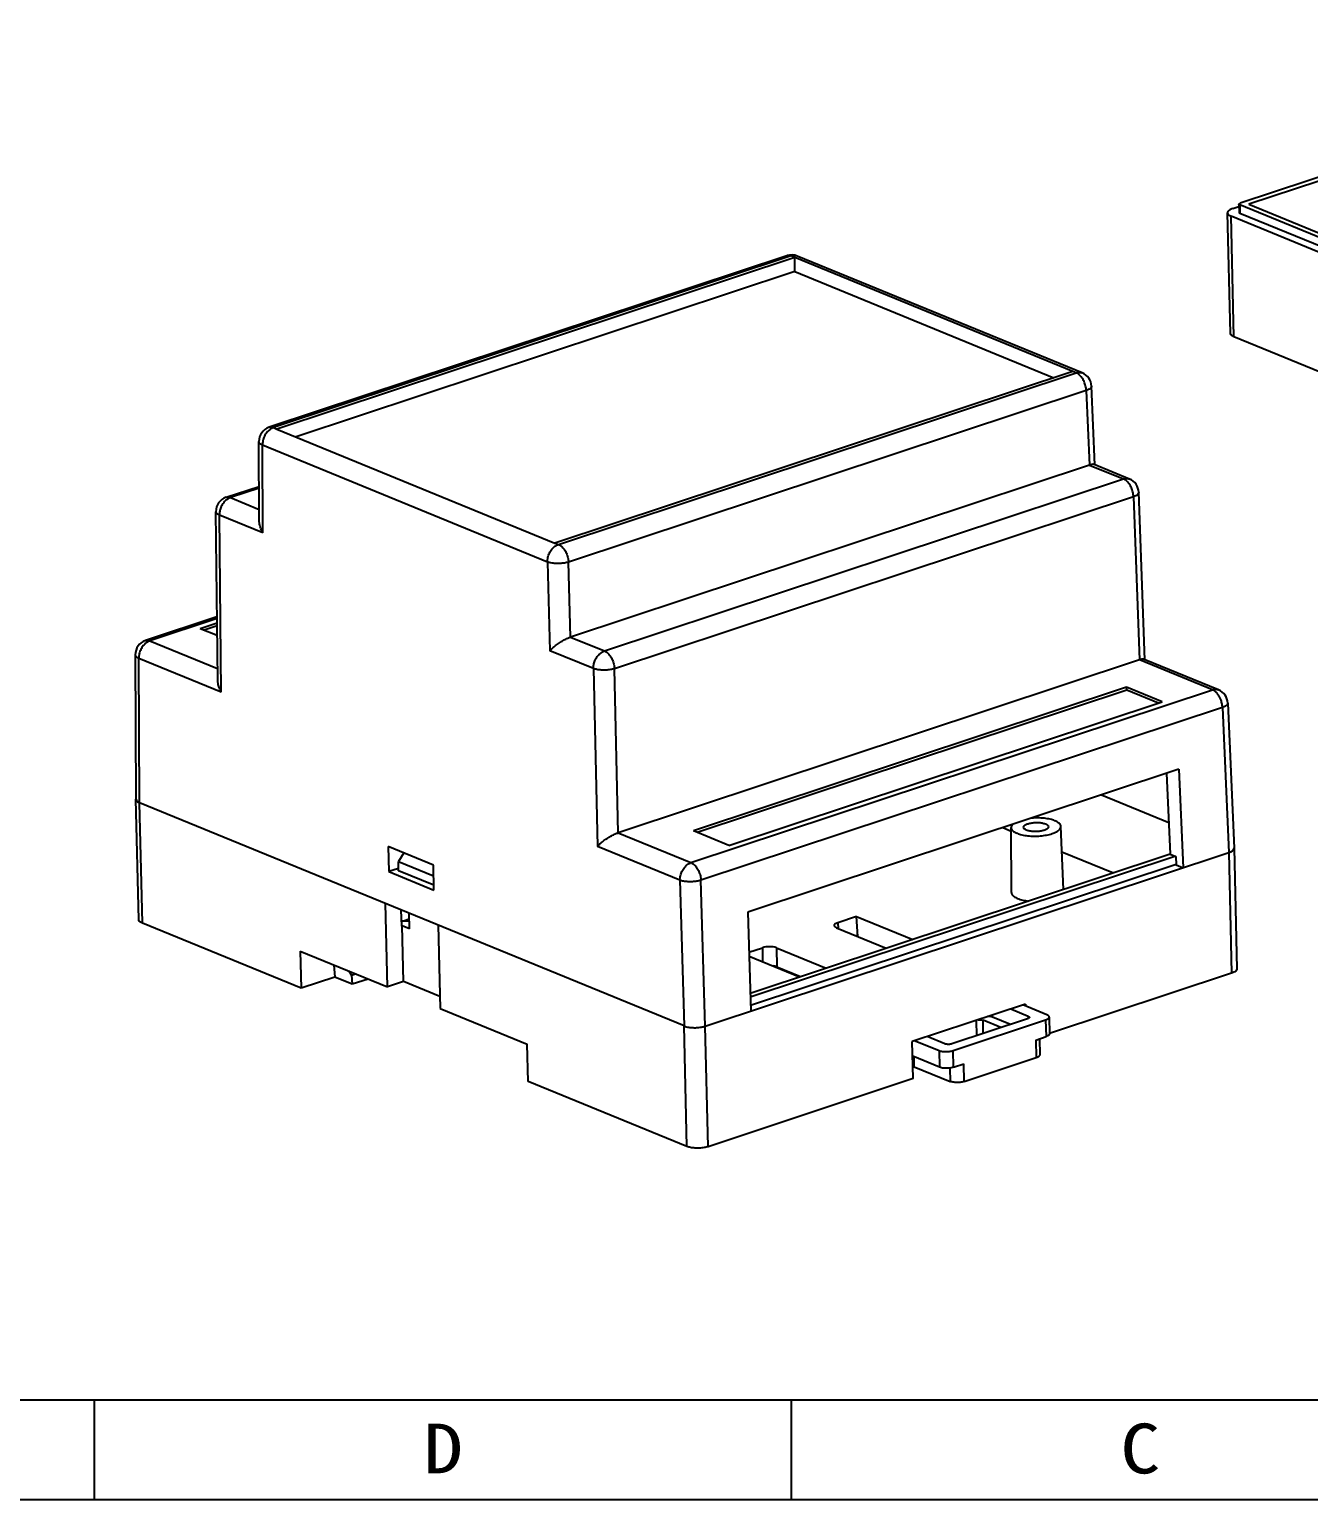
# Model space of a CAD drawing. Header units: millimetres. Extents: x -10387 to -9967, y 7124 to 7421.
# Drawn here: x -10253.5 to -10125.1, y 7124.1 to 7271.7 of the extents above; entities that cross this region are included whole.
import ezdxf
from ezdxf.enums import TextEntityAlignment as Align

# ---------------------------------------------------------------- set-up
doc = ezdxf.new("R2010")
doc.units = ezdxf.units.MM
doc.layers.add('dim', color=3, linetype='Continuous')
doc.styles.add('TEXTSTYLE_0', font='txt', dxfattribs={"width": 0.8})

# ---------------------------------------------------------------- blocks, each defined once
blk = doc.blocks.new('SUN_6HWZ35TKXU86YGHH1AY77V3D6FJ')
at = {"color": 7, "linetype": 'Continuous'}
for p, q in [((-410, 10), (-10, 10)), ((-280, 0), (-280, 10)), ((-210, 0), (-210, 10)), ((-420, 0), (0, 0))]:
    blk.add_line(p, q, dxfattribs=at)
at = {"color": 2, "linetype": 'Continuous', "style": 'TEXTSTYLE_0', "width": 1.2}
for s, p, p2 in [('D', (-246.98, 2.63), (-242.98, 2.63)), ('C', (-176.98, 2.63), (-172.98, 2.63))]:
    blk.add_text(s, height=5, dxfattribs=at).set_placement(p, p2, align=Align.FIT)
blk = doc.blocks.new('*u2')
at = {"color": 7, "linetype": 'Continuous'}
for p, q in [((-0.47, 0), (-53.04, -17.42)), ((23.64, -9.69), (0, 0)), ((-0.31, -0.34), (-52.15, -17.51)), ((-0.31, -0.34), (23.65, -10.16)), ((-0.15, -7.75), (-0.31, -0.34)), ((24.37, -5.89), (23.6, -6.14)), ((28.25, -7.48), (24.37, -5.89)), ((23.6, -6.14), (23.7, -14.65)), ((27.49, -7.74), (23.6, -6.14)), ((-42.07, -21.64), (-0.15, -7.75)), ((-0.15, -7.75), (1.21, -8.31)), ((1.24, -14.47), (1.21, -7.96)), ((6.49, -14.35), (6.21, -7.84)), ((28.25, -7.48), (27.49, -7.74)), ((27.58, -16.24), (27.49, -7.74)), ((28.25, -7.48), (29.42, -8.5)), ((29.45, -9.43), (29.42, -8.5)), ((28.51, -9.74), (29.45, -9.43)), ((28.66, -15.88), (28.51, -9.74)), ((6.32, -10.4), (22.65, -17.09)), ((29.37, -12.5), (30, -12.3)), ((29.37, -12.5), (29.42, -16.15)), ((29.37, -12.5), (53.75, -22.5)), ((54.69, -22.42), (30, -12.3)), ((-0.13, -19.27), (13.89, -14.63)), ((13.89, -14.63), (13.85, -16.52)), ((16.28, -15.61), (13.89, -14.63)), ((22.61, -14), (22.66, -17.74)), ((22.97, -14.35), (23.01, -18.09)), ((23.7, -14.65), (22.97, -14.35)), ((23.14, -13.57), (23.69, -13.8)), ((16.17, -16.13), (3.67, -20.27)), ((16.28, -15.61), (16.26, -16.09)), ((28.66, -15.88), (27.58, -16.24)), ((29.35, -16.17), (28.66, -15.88)), ((29.35, -16.17), (29.42, -16.15)), ((29.42, -16.15), (30.42, -16.56)), ((-53.16, -17.51), (-53.16, -17.5)), ((-53.16, -17.51), (-53.14, -18.35)), ((-28.39, -27.71), (-53.08, -17.59)), ((-53.08, -17.59), (-53.06, -18.43)), ((-52.15, -17.51), (-27.77, -27.51)), ((14.36, -16.73), (13.85, -16.52)), ((28.31, -16.54), (27.58, -16.24)), ((28.35, -20.28), (28.31, -16.54)), ((30.42, -16.56), (30.46, -20.3)), ((-54.02, -30.48), (-54.31, -18.38)), ((-29.27, -28.85), (-53.95, -18.72)), ((-53.66, -30.82), (-53.95, -18.72)), ((-53.78, -17.95), (-53.16, -17.74)), ((-28.37, -28.55), (-53.06, -18.43)), ((28.35, -20.28), (23.01, -18.09)), ((-36.88, -23.77), (-36.89, -20.58)), ((-31.66, -25.91), (-31.89, -20.46)), ((-0.13, -19.27), (2.26, -20.26)), ((30.46, -20.3), (33.57, -21.57)), ((33.6, -27.74), (33.57, -21.22)), ((38.84, -27.44), (38.57, -21.1)), ((-26.85, -22.86), (-27.95, -24.64)), ((-26.85, -22.86), (-26.08, -22.61)), ((-22.96, -24.45), (-26.85, -22.86)), ((-22.2, -24.2), (-26.08, -22.61)), ((53.75, -22.5), (1.91, -39.67)), ((54.65, -22.59), (2.07, -40.01)), ((54.67, -23.43), (2.09, -40.85)), ((54.67, -23.43), (54.65, -22.59)), ((54.78, -23.33), (54.76, -22.49)), ((55.6, -22.96), (54.77, -22.62)), ((55.95, -23.3), (56.24, -35.4)), ((-27.95, -24.64), (-24.07, -26.23)), ((-27.93, -25.57), (-27.95, -24.64)), ((-24.07, -26.23), (-22.96, -24.45)), ((-22.96, -24.45), (-22.2, -24.2)), ((-22.2, -24.2), (-21.99, -29.88)), ((2.84, -41.16), (55.42, -23.74)), ((38.68, -23.66), (43.84, -25.78)), ((55.42, -23.74), (55.71, -35.83)), ((-24.05, -27.16), (-27.93, -25.57)), ((-26.85, -31.4), (-26.98, -25.96)), ((-24.05, -27.16), (-24.07, -26.23)), ((-20.71, -26.09), (-22.11, -26.56)), ((-20.75, -28.36), (-20.71, -26.09)), ((-20.71, -26.09), (-18.31, -27.07)), ((-27.77, -27.51), (-28.39, -27.71)), ((-28.37, -28.55), (-28.39, -27.71)), ((-27.77, -27.51), (-27.64, -31.12)), ((-23.11, -26.85), (-24.05, -27.16)), ((-23.04, -29.87), (-23.11, -26.85)), ((-22.03, -28.79), (-18.43, -27.59)), ((-20.74, -27.98), (-20.23, -28.19)), ((-18.31, -27.07), (-18.34, -27.55)), ((-28.37, -28.55), (-29.27, -28.85)), ((-29.06, -37.22), (-29.27, -28.85)), ((-26.92, -28.15), (-27.74, -28.42)), ((-37.72, -37.36), (-53.66, -30.82)), ((-27.45, -30.58), (-26.87, -30.39)), ((-23.07, -30.73), (-23.96, -31.02)), ((-22.46, -29.68), (-23.09, -29.89)), ((-23.07, -30.73), (-23.09, -29.89)), ((1.6, -40.01), (-23.09, -29.89)), ((1.62, -40.85), (-23.07, -30.73)), ((-22.46, -29.68), (1.91, -39.67)), ((18.06, -30.14), (16.15, -30.78)), ((16.15, -30.78), (16.22, -31.37)), ((18.18, -32.17), (18.06, -30.14)), ((18.06, -30.14), (23.7, -32.45)), ((-27.57, -31.1), (-27.64, -31.12)), ((-26.85, -31.4), (-27.57, -31.1)), ((-27.44, -36.68), (-27.57, -31.1)), ((-23.96, -31.02), (-23.76, -39.4)), ((0.73, -41.14), (-23.96, -31.02)), ((16.04, -31.29), (21.03, -33.34)), ((18.17, -32.03), (17.99, -32.09)), ((-37.81, -33.63), (-29.06, -37.22)), ((-37.81, -33.63), (-37.72, -37.36)), ((-4.52, -37.04), (-4.53, -33.85)), ((0.7, -39.18), (0.47, -33.73)), ((6.69, -33.91), (8.59, -33.28)), ((6.69, -33.91), (12.32, -36.22)), ((8.59, -33.28), (8.62, -34.7)), ((10, -33.29), (10.03, -35.21)), ((10, -33.29), (14.99, -35.34)), ((-34.44, -35.02), (-34.36, -36.24)), ((10.03, -35.21), (12.43, -36.19)), ((-34.36, -36.24), (-37.72, -37.36)), ((-32.61, -36.96), (-34.36, -36.24)), ((-32.67, -36.04), (-32.91, -35.64)), ((-32.67, -36.04), (-32.27, -35.91)), ((-32.67, -36.04), (-32.61, -36.96)), ((-31, -36.43), (-32.61, -36.96)), ((-27.44, -36.68), (-29.06, -37.22)), ((-23.79, -38.18), (-27.44, -36.68)), ((10.75, -35.58), (10.85, -35.54)), ((55.71, -35.83), (37.42, -41.9)), ((-23.76, -39.4), (-15.01, -42.98)), ((35.02, -38.94), (23.65, -42.71)), ((33.53, -39.44), (35.29, -40.16)), ((37.15, -40.02), (34.75, -39.03)), ((35.02, -38.94), (35.03, -39.15)), ((1.02, -53.24), (0.73, -41.14)), ((1.62, -40.85), (1.6, -40.01)), ((2.07, -40.01), (2.09, -40.85)), ((3.13, -53.26), (2.84, -41.16)), ((35.23, -40.42), (27.61, -42.94)), ((27.74, -43.62), (37.04, -40.54)), ((30.04, -40.59), (30.08, -42.12)), ((30.78, -41.89), (30.75, -40.57)), ((32.55, -41.31), (30.75, -40.57)), ((31.7, -40.25), (31.7, -40.04)), ((33.5, -40.99), (31.7, -40.25)), ((35.29, -40.16), (35.29, -40.39)), ((37.04, -40.54), (37.08, -42.21)), ((37.39, -40.25), (37.43, -41.92)), ((23.74, -46.43), (23.65, -42.71)), ((23.92, -42.62), (26.33, -43.6)), ((26.91, -42.94), (25.14, -42.21)), ((36.05, -42.55), (37.08, -42.21)), ((36.05, -42.55), (36.09, -44.32)), ((36.41, -42.43), (36.45, -44.03)), ((-14.92, -46.7), (-15.01, -42.98)), ((26.37, -45.28), (23.68, -44.18)), ((23.85, -45.23), (23.82, -44.23)), ((26.33, -43.6), (26.37, -45.28)), ((27.78, -45.29), (27.74, -43.62)), ((23.71, -45.28), (23.85, -45.23)), ((23.85, -45.23), (27.44, -46.71)), ((27.41, -45.37), (27.44, -46.71)), ((27.78, -45.29), (28.81, -44.95)), ((28.85, -46.72), (28.81, -44.95)), ((28.85, -46.72), (36.09, -44.32)), ((1.02, -53.24), (-14.92, -46.7)), ((23.74, -46.43), (3.13, -53.26))]:
    blk.add_line(p, q, dxfattribs=at)
for centre, major_axis, ratio, start_param, end_param in [((15.52, -15.86), (1, 0.02), 0.364615, 5.409396, 6.977454), ((3.02, -20), (1, 0.024), 0.366586, -2.445228, -0.87717), ((-19.08, -27.33), (1, 0.02), 0.364615, 5.409396, 6.977454), ((16.8, -31.04), (1, 0.02), 0.364615, 2.267804, 3.835861), ((9.24, -33.55), (1, 0.024), 0.366586, 0.696365, 2.264422), ((9.27, -35.46), (1, 0.024), 0.366586, 0.696365, 1.196946)]:
    blk.add_ellipse(centre, major_axis=major_axis, ratio=ratio, start_param=start_param, end_param=end_param, dxfattribs=at)
for points, start_tangent, end_tangent in [([(-0.47, 0), (-0.35, 0.03), (-0.22, 0.04), (-0.1, 0.03), (0, 0)], (0.949239, 0.314556), (0.925261, -0.37933)), ([(5.61, -7.27), (5.13, -7.12), (4.55, -7.02), (3.91, -6.99), (3.26, -7.01), (2.64, -7.1), (2.09, -7.24), (1.65, -7.43), (1.36, -7.64), (1.22, -7.88), (1.21, -7.96)], (-0.925261, 0.37933), (0.024151, -0.999708)), ([(6.21, -7.84), (6.17, -7.69), (5.97, -7.47), (5.61, -7.27)], (-0.057247, 0.99836), (-0.925261, 0.37933)), ([(1.21, -7.96), (1.25, -8.12), (1.45, -8.34), (1.8, -8.53)], (0.024151, -0.999708), (0.925261, -0.37933)), ([(1.8, -8.53), (2.29, -8.68), (2.87, -8.78), (3.51, -8.82), (4.16, -8.79), (4.78, -8.71), (5.33, -8.57), (5.77, -8.38), (6.06, -8.16), (6.2, -7.93), (6.21, -7.84)], (0.925261, -0.37933), (-0.057247, 0.99836)), ([(2.46, -7.93), (2.53, -7.77), (2.75, -7.63), (3.08, -7.52), (3.48, -7.46), (3.92, -7.45), (4.33, -7.49), (4.66, -7.59)], (-0.026508, 0.999649), (0.925261, -0.37933)), ([(2.76, -8.22), (2.54, -8.09), (2.46, -7.93)], (-0.925261, 0.37933), (-0.026508, 0.999649)), ([(4.96, -7.87), (4.89, -8.03), (4.67, -8.17), (4.34, -8.28), (3.93, -8.35), (3.5, -8.36), (3.09, -8.31), (2.76, -8.22)], (0.026508, -0.999649), (-0.925261, 0.37933)), ([(4.66, -7.59), (4.88, -7.72), (4.96, -7.87)], (0.925261, -0.37933), (0.026508, -0.999649)), ([(1.25, -14.47), (1.29, -14.64), (1.5, -14.88), (1.87, -15.08)], (0.024151, -0.999708), (0.925261, -0.37933)), ([(1.87, -15.08), (2.37, -15.24), (2.98, -15.34), (3.65, -15.38), (4.34, -15.35), (4.99, -15.26), (5.56, -15.11), (6.02, -14.92), (6.33, -14.69), (6.48, -14.44), (6.48, -14.35)], (0.925261, -0.37933), (-0.057247, 0.99836)), ([(22.61, -14), (22.62, -13.96), (22.67, -13.85), (22.78, -13.75), (22.93, -13.66), (23.14, -13.57)], (-0.012111, 0.999927), (0.948288, 0.317411)), ([(22.97, -14.35), (22.8, -14.26), (22.69, -14.17), (22.63, -14.07), (22.62, -14.01), (22.61, -14)], (-0.925261, 0.37933), (-0.012111, 0.999927)), ([(-53.16, -17.5), (-53.13, -17.46), (-53.04, -17.42)], (0.154395, 0.988009), (0.949239, 0.314556)), ([(-53.08, -17.59), (-53.15, -17.55), (-53.16, -17.51)], (-0.925261, 0.37933), (-0.088052, 0.996116)), ([(30.42, -16.56), (30.18, -16.63), (29.91, -16.67), (29.33, -16.71), (28.77, -16.66), (28.52, -16.61), (28.31, -16.54)], (-0.950175, -0.311718), (-0.925261, 0.37933)), ([(-53.78, -17.95), (-54.09, -18.08), (-54.27, -18.25), (-54.31, -18.38)], (-0.949239, -0.314556), (-0.013298, -0.999912)), ([(-54.31, -18.38), (-54.31, -18.42), (-54.2, -18.58), (-53.95, -18.72)], (-0.013298, -0.999912), (0.925261, -0.37933)), ([(-53.14, -18.35), (-53.13, -18.39), (-53.06, -18.43)], (0.088052, -0.996116), (0.925261, -0.37933)), ([(22.66, -17.74), (22.66, -17.75), (22.67, -17.8), (22.73, -17.91), (22.85, -18), (23.01, -18.09)], (0.012111, -0.999927), (0.925261, -0.37933)), ([(-32.49, -19.9), (-32.97, -19.75), (-33.55, -19.65), (-34.19, -19.61), (-34.84, -19.64), (-35.46, -19.72), (-36.01, -19.87), (-36.45, -20.05), (-36.75, -20.27), (-36.88, -20.51), (-36.89, -20.58)], (-0.925261, 0.37933), (0.024151, -0.999708)), ([(-36.89, -20.58), (-36.85, -20.74), (-36.65, -20.97), (-36.3, -21.16)], (0.024151, -0.999708), (0.925261, -0.37933)), ([(-36.3, -21.16), (-35.81, -21.31), (-35.23, -21.41), (-34.6, -21.44), (-33.94, -21.42), (-33.32, -21.33), (-32.77, -21.19), (-32.34, -21.01), (-32.04, -20.79), (-31.9, -20.55), (-31.9, -20.46)], (0.925261, -0.37933), (-0.057247, 0.99836)), ([(-35.64, -20.56), (-35.57, -20.4), (-35.35, -20.26), (-35.02, -20.15), (-34.62, -20.08), (-34.18, -20.07), (-33.77, -20.12), (-33.44, -20.21)], (-0.026508, 0.999649), (0.925261, -0.37933)), ([(-35.34, -20.84), (-35.56, -20.71), (-35.64, -20.56)], (-0.925261, 0.37933), (-0.026508, 0.999649)), ([(-33.14, -20.5), (-33.22, -20.66), (-33.43, -20.8), (-33.76, -20.91), (-34.17, -20.97), (-34.6, -20.98), (-35.01, -20.94), (-35.34, -20.84)], (0.026508, -0.999649), (-0.925261, 0.37933)), ([(-33.44, -20.21), (-33.22, -20.35), (-33.14, -20.5)], (0.925261, -0.37933), (0.026508, -0.999649)), ([(-31.9, -20.46), (-31.93, -20.31), (-32.13, -20.09), (-32.49, -19.9)], (-0.057247, 0.99836), (-0.925261, 0.37933)), ([(28.35, -20.28), (28.56, -20.35), (28.81, -20.4), (29.37, -20.45), (29.95, -20.41), (30.22, -20.36), (30.46, -20.3)], (0.925261, -0.37933), (0.950175, 0.311718)), ([(37.97, -20.54), (37.49, -20.39), (36.91, -20.29), (36.27, -20.25), (35.62, -20.28), (35, -20.36), (34.45, -20.51), (34.01, -20.69), (33.71, -20.91), (33.58, -21.15), (33.57, -21.22)], (-0.925261, 0.37933), (0.024151, -0.999708)), ([(38.56, -21.1), (38.53, -20.95), (38.33, -20.73), (37.97, -20.54)], (-0.057247, 0.99836), (-0.925261, 0.37933)), ([(33.57, -21.22), (33.61, -21.38), (33.81, -21.61), (34.16, -21.8)], (0.024151, -0.999708), (0.925261, -0.37933)), ([(34.16, -21.8), (34.65, -21.95), (35.23, -22.05), (35.86, -22.08), (36.52, -22.06), (37.14, -21.97), (37.69, -21.83), (38.12, -21.65), (38.42, -21.43), (38.56, -21.19), (38.56, -21.1)], (0.925261, -0.37933), (-0.057247, 0.99836)), ([(34.82, -21.2), (34.89, -21.04), (35.11, -20.9), (35.44, -20.79), (35.84, -20.72), (36.28, -20.71), (36.69, -20.76), (37.02, -20.85)], (-0.026508, 0.999649), (0.925261, -0.37933)), ([(35.11, -21.48), (34.9, -21.35), (34.82, -21.2)], (-0.925261, 0.37933), (-0.026508, 0.999649)), ([(37.32, -21.14), (37.24, -21.3), (37.03, -21.44), (36.7, -21.55), (36.29, -21.61), (35.86, -21.62), (35.45, -21.58), (35.11, -21.48)], (0.026508, -0.999649), (-0.925261, 0.37933)), ([(37.02, -20.85), (37.24, -20.99), (37.32, -21.14)], (0.925261, -0.37933), (0.026508, -0.999649)), ([(54.76, -22.49), (54.76, -22.51), (54.73, -22.55), (54.65, -22.59)], (0.088052, -0.996116), (-0.949239, -0.314556)), ([(54.67, -23.43), (54.75, -23.39), (54.78, -23.34), (54.78, -23.33)], (0.949239, 0.314556), (-0.088052, 0.996116)), ([(54.69, -22.42), (54.75, -22.46), (54.76, -22.49)], (0.925261, -0.37933), (0.088052, -0.996116)), ([(55.42, -23.74), (55.73, -23.6), (55.91, -23.44), (55.95, -23.3)], (0.949239, 0.314556), (0.013298, 0.999912)), ([(55.95, -23.3), (55.95, -23.27), (55.84, -23.1), (55.6, -22.96)], (0.013298, 0.999912), (-0.925261, 0.37933)), ([(33.6, -27.74), (33.64, -27.91), (33.85, -28.14), (34.23, -28.34)], (0.024151, -0.999708), (0.925261, -0.37933)), ([(34.23, -28.34), (34.73, -28.5), (35.33, -28.6)], (0.925261, -0.37933), (0.993741, -0.111712)), ([(-53.66, -30.82), (-53.91, -30.68), (-54.02, -30.51), (-54.02, -30.48)], (-0.925261, 0.37933), (0.013298, 0.999912)), ([(-27.66, -30.57), (-27.52, -30.57), (-26.96, -30.62), (-26.86, -30.64)], (0.999722, 0.023592), (0.980131, -0.198349)), ([(-0.13, -33.16), (-0.61, -33.01), (-1.19, -32.92), (-1.83, -32.88), (-2.48, -32.9), (-3.1, -32.99), (-3.65, -33.13), (-4.09, -33.32), (-4.39, -33.54), (-4.53, -33.77), (-4.53, -33.85)], (-0.925261, 0.37933), (0.024151, -0.999708)), ([(-4.53, -33.85), (-4.49, -34.01), (-4.29, -34.23), (-3.94, -34.43)], (0.024151, -0.999708), (0.925261, -0.37933)), ([(-3.94, -34.43), (-3.46, -34.58), (-2.87, -34.67), (-2.24, -34.71), (-1.59, -34.68), (-0.96, -34.6), (-0.42, -34.46), (0.02, -34.27), (0.32, -34.05), (0.46, -33.82), (0.46, -33.73)], (0.925261, -0.37933), (-0.057247, 0.99836)), ([(-3.28, -33.82), (-3.21, -33.67), (-3, -33.52), (-2.67, -33.41), (-2.26, -33.35), (-1.82, -33.34), (-1.42, -33.38), (-1.08, -33.48)], (-0.026508, 0.999649), (0.925261, -0.37933)), ([(-2.99, -34.11), (-3.21, -33.98), (-3.28, -33.82)], (-0.925261, 0.37933), (-0.026508, 0.999649)), ([(-0.78, -33.77), (-0.86, -33.92), (-1.07, -34.07), (-1.4, -34.18), (-1.81, -34.24), (-2.24, -34.25), (-2.65, -34.2), (-2.99, -34.11)], (0.026508, -0.999649), (-0.925261, 0.37933)), ([(-1.08, -33.48), (-0.86, -33.61), (-0.78, -33.77)], (0.925261, -0.37933), (0.026508, -0.999649)), ([(0.46, -33.73), (0.42, -33.58), (0.22, -33.36), (-0.13, -33.16)], (-0.057247, 0.99836), (-0.925261, 0.37933)), ([(56.24, -35.4), (56.2, -35.54), (56.02, -35.7), (55.71, -35.83)], (-0.013298, -0.999912), (-0.949239, -0.314556)), ([(0.73, -41.14), (1.09, -41.25), (1.52, -41.3), (1.99, -41.31), (2.44, -41.26), (2.84, -41.16)], (0.925261, -0.37933), (0.949239, 0.314556)), ([(2.07, -40.01), (1.95, -40.04), (1.83, -40.05), (1.7, -40.04), (1.6, -40.01)], (-0.949239, -0.314556), (-0.925261, 0.37933)), ([(1.62, -40.85), (1.72, -40.87), (1.85, -40.88), (1.97, -40.88), (2.09, -40.85)], (0.925261, -0.37933), (0.949239, 0.314556)), ([(30.25, -40.52), (30.28, -40.52), (30.41, -40.51), (30.54, -40.52), (30.65, -40.54), (30.75, -40.57)], (0.993962, 0.109723), (0.925261, -0.37933)), ([(31.7, -40.25), (31.6, -40.22), (31.49, -40.2), (31.36, -40.2), (31.23, -40.2), (31.2, -40.2)], (-0.925261, 0.37933), (-0.993962, -0.109725)), ([(35.41, -40.27), (35.4, -40.29), (35.38, -40.34), (35.32, -40.38), (35.23, -40.42)], (0.040575, -0.999176), (-0.949239, -0.314556)), ([(35.29, -40.16), (35.36, -40.2), (35.4, -40.24), (35.41, -40.27)], (0.925261, -0.37933), (0.040575, -0.999176)), ([(37.04, -40.54), (37.19, -40.47), (37.31, -40.4), (37.37, -40.32), (37.39, -40.25)], (0.949239, 0.314556), (-0.015527, 0.999879)), ([(37.39, -40.25), (37.39, -40.24), (37.36, -40.16), (37.28, -40.08), (37.15, -40.02)], (-0.015527, 0.999879), (-0.925261, 0.37933)), ([(37.43, -41.92), (37.43, -41.96), (37.37, -42.05), (37.25, -42.14), (37.08, -42.21)], (0.040772, -0.999168), (-0.949239, -0.314556)), ([(26.33, -43.6), (26.5, -43.66), (26.69, -43.7), (26.9, -43.72), (27.13, -43.72), (27.35, -43.7), (27.56, -43.67), (27.74, -43.62)], (0.925261, -0.37933), (0.949239, 0.314556)), ([(27.61, -42.94), (27.5, -42.97), (27.38, -42.99), (27.25, -42.99), (27.12, -42.98), (27, -42.97), (26.91, -42.94)], (-0.949239, -0.314556), (-0.925261, 0.37933)), ([(36.45, -44.03), (36.43, -44.11), (36.36, -44.18), (36.25, -44.26), (36.09, -44.32)], (0.015527, -0.999879), (-0.949239, -0.314556)), ([(27.78, -45.29), (27.56, -45.35), (27.31, -45.38), (27.05, -45.39), (26.8, -45.38), (26.57, -45.34), (26.37, -45.28)], (-0.949239, -0.314556), (-0.925261, 0.37933)), ([(28.85, -46.72), (28.67, -46.77), (28.46, -46.8), (28.24, -46.82), (28.01, -46.82), (27.8, -46.8), (27.61, -46.76), (27.44, -46.71)], (-0.949239, -0.314556), (-0.925261, 0.37933)), ([(3.13, -53.26), (2.73, -53.36), (2.28, -53.41), (1.81, -53.4), (1.38, -53.34), (1.02, -53.24)], (-0.949239, -0.314556), (-0.925261, 0.37933))]:
    blk.add_spline(points, degree=3, dxfattribs=dict(at, start_tangent=start_tangent, end_tangent=end_tangent))

msp = doc.modelspace()

# ---------------------------------------------------------------- linework, layer by layer
at = {"color": 7, "linetype": 'Continuous'}
for p, q in [((-10177.443, 7249.006), (-10229.435, 7231.777)), ((-10177, 7248.98), (-10229.001, 7231.748)), ((-10176.656, 7248.839), (-10228.657, 7231.607)), ((-10176.656, 7248.839), (-10177, 7248.98)), ((-10148.722, 7237.39), (-10176.652, 7248.84)), ((-10176.627, 7247.404), (-10176.652, 7248.84)), ((-10147.784, 7237.238), (-10176.402, 7248.97)), ((-10176.627, 7247.404), (-10226.713, 7230.806)), ((-10176.627, 7247.404), (-10150.646, 7236.752)), ((-10148.723, 7237.389), (-10200.73, 7220.155)), ((-10200.383, 7220.015), (-10148.382, 7237.247)), ((-10148.382, 7237.247), (-10148.726, 7237.388)), ((-10147.383, 7235.477), (-10199.375, 7218.248)), ((-10147.383, 7235.477), (-10147.054, 7227.991)), ((-10146.514, 7228.011), (-10146.855, 7235.915)), ((-10229.001, 7231.748), (-10228.657, 7231.607)), ((-10228.662, 7231.605), (-10200.732, 7220.155)), ((-10230.426, 7222.404), (-10230.463, 7230.347)), ((-10230.065, 7221.17), (-10230.106, 7229.987)), ((-10201.489, 7218.255), (-10230.106, 7229.987)), ((-10147.054, 7227.991), (-10199.166, 7210.722)), ((-10195.761, 7209.325), (-10143.647, 7226.595)), ((-10147.053, 7227.991), (-10143.647, 7226.595)), ((-10146.594, 7228.043), (-10146.624, 7228.054)), ((-10143.042, 7226.588), (-10146.598, 7228.045)), ((-10233.754, 7224.748), (-10230.442, 7225.846)), ((-10230.441, 7225.672), (-10233.313, 7224.721)), ((-10141.488, 7208.446), (-10142.112, 7225.255)), ((-10233.313, 7224.721), (-10230.431, 7223.539)), ((-10142.641, 7224.814), (-10194.759, 7207.543)), ((-10142.641, 7224.814), (-10142.025, 7208.425)), ((-10234.601, 7206.42), (-10234.782, 7223.308)), ((-10230.065, 7221.17), (-10234.425, 7222.958)), ((-10234.235, 7205.187), (-10234.425, 7222.958)), ((-10200.727, 7220.156), (-10200.383, 7220.015)), ((-10201.489, 7218.255), (-10201.233, 7209.35)), ((-10199.166, 7210.722), (-10199.375, 7218.248)), ((-10234.669, 7212.751), (-10241.846, 7210.373)), ((-10234.667, 7212.579), (-10241.405, 7210.346)), ((-10234.662, 7212.111), (-10236.343, 7211.554)), ((-10234.659, 7211.831), (-10235.963, 7211.399)), ((-10241.405, 7210.346), (-10234.613, 7207.561)), ((-10234.648, 7210.86), (-10236.343, 7211.554)), ((-10199.167, 7210.722), (-10195.761, 7209.325)), ((-10242.874, 7208.942), (-10242.806, 7194.439)), ((-10196.873, 7207.562), (-10201.233, 7209.35)), ((-10234.235, 7205.187), (-10242.517, 7208.583)), ((-10242.449, 7194.092), (-10242.517, 7208.583)), ((-10196.873, 7207.562), (-10196.467, 7189.703)), ((-10194.392, 7191.072), (-10194.759, 7207.543)), ((-10142.025, 7208.425), (-10194.392, 7191.072)), ((-10134.704, 7205.425), (-10142.024, 7208.426)), ((-10141.567, 7208.478), (-10141.597, 7208.489)), ((-10134.1, 7205.417), (-10141.57, 7208.48)), ((-10187.073, 7188.071), (-10134.704, 7205.425)), ((-10143.326, 7205.675), (-10186.835, 7191.257)), ((-10143.319, 7205.396), (-10186.455, 7191.102)), ((-10143.319, 7205.396), (-10143.326, 7205.675)), ((-10139.767, 7204.216), (-10143.326, 7205.675)), ((-10140.14, 7204.092), (-10143.319, 7205.396)), ((-10133.699, 7203.656), (-10186.071, 7186.301)), ((-10183.275, 7189.798), (-10139.767, 7204.216)), ((-10133.699, 7203.656), (-10133.07, 7189.078)), ((-10133.17, 7204.094), (-10132.542, 7189.516)), ((-10138.069, 7197.452), (-10181.364, 7183.105)), ((-10138.069, 7197.452), (-10137.643, 7187.563)), ((-10139.313, 7197.04), (-10138.963, 7188.929)), ((-10242.517, 7182.339), (-10242.806, 7194.435)), ((-10242.805, 7194.435), (-10242.803, 7194.405)), ((-10242.802, 7194.399), (-10242.791, 7194.361)), ((-10145.863, 7194.869), (-10139.1, 7192.096)), ((-10145.853, 7194.872), (-10139.1, 7192.104)), ((-10187.764, 7171.673), (-10242.449, 7194.092)), ((-10242.16, 7181.996), (-10242.449, 7194.092)), ((-10183.275, 7189.798), (-10186.835, 7191.257)), ((-10155.764, 7191.588), (-10154.925, 7191.244)), ((-10154.894, 7185.077), (-10154.927, 7191.593)), ((-10149.658, 7185.378), (-10149.929, 7191.713)), ((-10212.94, 7187.83), (-10217.47, 7189.687)), ((-10217.47, 7189.687), (-10217.428, 7187.169)), ((-10188.185, 7186.308), (-10196.467, 7189.703)), ((-10194.393, 7191.072), (-10187.073, 7188.071)), ((-10215.907, 7189.047), (-10216.45, 7188.179)), ((-10215.932, 7189.006), (-10215.933, 7189.057)), ((-10185.651, 7171.654), (-10133.071, 7189.078)), ((-10138.961, 7188.923), (-10181.129, 7174.949)), ((-10138.391, 7188.72), (-10181.118, 7174.561)), ((-10149.819, 7189.151), (-10144.658, 7187.035)), ((-10138.963, 7188.929), (-10138.381, 7188.69)), ((-10138.381, 7188.69), (-10138.355, 7187.854)), ((-10133.071, 7189.078), (-10132.781, 7176.981)), ((-10132.624, 7189.322), (-10132.584, 7189.376)), ((-10132.542, 7189.512), (-10132.252, 7177.415)), ((-10216.434, 7187.499), (-10217.428, 7187.169)), ((-10217.428, 7187.169), (-10212.898, 7185.312)), ((-10216.45, 7188.179), (-10212.922, 7186.732)), ((-10216.428, 7187.248), (-10216.45, 7188.179)), ((-10212.906, 7185.805), (-10216.428, 7187.248)), ((-10212.898, 7185.312), (-10212.94, 7187.83)), ((-10138.365, 7187.885), (-10181.094, 7173.725)), ((-10138.355, 7187.854), (-10137.643, 7187.563)), ((-10188.185, 7186.308), (-10187.764, 7171.673)), ((-10185.651, 7171.654), (-10186.071, 7186.301)), ((-10217.56, 7175.596), (-10217.76, 7183.971)), ((-10216.194, 7183.328), (-10216.134, 7181.695)), ((-10215.943, 7182.235), (-10215.366, 7182.426)), ((-10215.342, 7181.418), (-10215.379, 7182.994)), ((-10181.364, 7183.105), (-10181.078, 7173.169)), ((-10170.435, 7182.671), (-10172.341, 7182.04)), ((-10170.314, 7180.645), (-10170.435, 7182.671)), ((-10170.435, 7182.671), (-10164.799, 7180.361)), ((-10226.215, 7175.459), (-10242.16, 7181.996)), ((-10216.07, 7181.717), (-10216.134, 7181.695)), ((-10215.342, 7181.418), (-10216.07, 7181.717)), ((-10215.936, 7176.134), (-10216.07, 7181.717)), ((-10212.454, 7181.795), (-10212.253, 7173.42)), ((-10172.455, 7181.523), (-10167.466, 7179.477)), ((-10172.341, 7182.04), (-10172.28, 7181.451)), ((-10181.248, 7179.088), (-10179.9, 7179.535)), ((-10179.9, 7179.535), (-10179.876, 7178.112)), ((-10178.493, 7179.522), (-10178.461, 7177.607)), ((-10178.493, 7179.522), (-10173.503, 7177.476)), ((-10170.322, 7180.783), (-10170.504, 7180.723)), ((-10226.304, 7179.181), (-10217.56, 7175.596)), ((-10226.304, 7179.181), (-10226.215, 7175.459)), ((-10181.236, 7178.669), (-10176.17, 7176.593)), ((-10222.851, 7176.574), (-10226.215, 7175.459)), ((-10222.934, 7177.799), (-10222.851, 7176.574)), ((-10221.104, 7175.857), (-10222.851, 7176.574)), ((-10221.166, 7176.775), (-10221.404, 7177.172)), ((-10221.166, 7176.775), (-10220.761, 7176.909)), ((-10221.166, 7176.775), (-10221.104, 7175.857)), ((-10178.461, 7177.607), (-10176.069, 7176.626)), ((-10177.749, 7177.24), (-10177.647, 7177.273)), ((-10132.781, 7176.981), (-10151.072, 7170.92)), ((-10219.496, 7176.39), (-10221.104, 7175.857)), ((-10215.936, 7176.134), (-10217.56, 7175.596)), ((-10212.282, 7174.636), (-10215.936, 7176.134)), ((-10153.474, 7173.875), (-10164.846, 7170.107)), ((-10151.341, 7172.797), (-10153.75, 7173.784)), ((-10153.474, 7173.875), (-10153.469, 7173.669)), ((-10212.253, 7173.42), (-10203.509, 7169.836)), ((-10153.265, 7172.399), (-10160.885, 7169.874)), ((-10160.753, 7169.198), (-10151.456, 7172.279)), ((-10158.45, 7172.226), (-10158.414, 7170.693)), ((-10157.715, 7170.925), (-10157.746, 7172.246)), ((-10155.949, 7171.51), (-10157.746, 7172.246)), ((-10156.794, 7172.562), (-10156.799, 7172.774)), ((-10154.997, 7171.825), (-10156.794, 7172.562)), ((-10154.969, 7173.38), (-10153.208, 7172.658)), ((-10153.208, 7172.658), (-10153.202, 7172.426)), ((-10151.456, 7172.279), (-10151.416, 7170.604)), ((-10151.104, 7172.568), (-10151.064, 7170.893)), ((-10187.475, 7159.577), (-10187.764, 7171.673)), ((-10185.361, 7159.557), (-10185.65, 7171.654)), ((-10161.59, 7169.88), (-10163.351, 7170.602)), ((-10152.445, 7170.263), (-10151.416, 7170.604)), ((-10203.42, 7166.114), (-10203.509, 7169.836)), ((-10164.757, 7166.385), (-10164.846, 7170.107)), ((-10164.571, 7170.198), (-10162.162, 7169.211)), ((-10162.162, 7169.211), (-10162.122, 7167.536)), ((-10160.713, 7167.523), (-10160.753, 7169.198)), ((-10152.445, 7170.263), (-10152.402, 7168.495)), ((-10152.088, 7170.381), (-10152.05, 7168.784)), ((-10162.122, 7167.536), (-10164.811, 7168.638)), ((-10164.785, 7167.539), (-10164.649, 7167.584)), ((-10164.649, 7167.584), (-10164.673, 7168.582)), ((-10164.649, 7167.584), (-10161.051, 7166.109)), ((-10160.713, 7167.523), (-10159.684, 7167.864)), ((-10159.642, 7166.096), (-10159.684, 7167.864)), ((-10159.642, 7166.096), (-10152.402, 7168.495)), ((-10187.475, 7159.577), (-10203.42, 7166.114)), ((-10164.757, 7166.385), (-10185.361, 7159.557)), ((-10161.083, 7167.446), (-10161.051, 7166.109))]:
    msp.add_line(p, q, dxfattribs=at)
for centre, radius, start, end in [((-10176.971, 7247.582), 1.5, 67.70782, 108.33402), ((-10148.353, 7235.85), 1.5, 2.465, 67.70783), ((-10228.963, 7230.354), 1.5, 108.33397, 180.27124), ((-10143.611, 7225.2), 1.5, 2.12576, 67.70777), ((-10233.282, 7223.324), 1.5, 108.32486, 180.64309), ((-10241.374, 7208.949), 1.5, 108.33397, 180.27124), ((-10134.669, 7204.029), 1.5, 2.46482, 67.70783), ((-10242.624, 7194.43), 0.181, 188.10909, 190.00041), ((-10133.682, 7190.923), 1.944, 288.3286, 289.36237), ((-10132.853, 7189.536), 0.313, 329.23386, 331.9878), ((-10187.164, 7173.14), 1.585, 247.73308, 250.55954)]:
    msp.add_arc(centre, radius, start, end, dxfattribs=at)
for centre, major_axis, ratio, start_param, end_param in [((-10134.042, 7189.476), (1.5, 0.036), 0.3655521, -0.8753033, 0.0074939), ((-10171.691, 7181.775), (1.002, 0.024), 0.3646154, 2.2678036, 3.8358609), ((-10179.254, 7179.268), (1, 0.024), 0.3665858, 0.6963651, 2.2644223), ((-10179.222, 7177.353), (1, 0.024), 0.3665858, 0.6963651, 1.1969458), ((-10186.621, 7172.052), (1.5, 0.036), 0.3656616, -2.4461549, -0.8755074)]:
    msp.add_ellipse(centre, major_axis=major_axis, ratio=ratio, start_param=start_param, end_param=end_param, dxfattribs=at)
for points, start_tangent, end_tangent in [([(-10177.005, 7248.978), (-10177.3, 7249.033), (-10177.443, 7249.006)], (-0.9252615, 0.3793299), (-0.9494413, -0.3139447)), ([(-10176.402, 7248.97), (-10176.652, 7249.027), (-10177, 7248.98)], (-0.9261474, 0.3771619), (-0.9505768, -0.3104895)), ([(-10147.383, 7235.477), (-10147.445, 7235.924), (-10147.595, 7236.366), (-10147.818, 7236.757), (-10148.091, 7237.06), (-10148.387, 7237.246)], (-0.0358711, 0.9993564), (-0.9252615, 0.3793299)), ([(-10148.382, 7237.247), (-10148.033, 7237.295), (-10147.785, 7237.238)], (0.9505768, 0.3104895), (0.9261281, -0.3772091)), ([(-10146.856, 7235.915), (-10146.897, 7235.778), (-10147.078, 7235.616), (-10147.383, 7235.477)], (0.0026484, -0.9999965), (-0.9461323, -0.3237804)), ([(-10229.001, 7231.748), (-10229.346, 7231.565), (-10229.659, 7231.264), (-10229.904, 7230.875), (-10230.058, 7230.435), (-10230.106, 7229.987)], (-0.9478871, -0.3186063), (0.0167441, -0.9998598)), ([(-10229.435, 7231.777), (-10229.292, 7231.804), (-10228.996, 7231.749)], (0.9494413, 0.3139447), (0.9252615, -0.3793299)), ([(-10230.106, 7229.987), (-10230.35, 7230.135), (-10230.459, 7230.305), (-10230.461, 7230.346)], (-0.9170167, 0.3988488), (0.0312027, 0.9995131)), ([(-10146.624, 7228.054), (-10146.82, 7228.052), (-10147.054, 7227.991)], (-0.9586377, 0.2846293), (-0.9472488, -0.320499)), ([(-10143.646, 7226.595), (-10143.294, 7226.644), (-10143.043, 7226.588)], (0.9488899, 0.3156072), (0.9261365, -0.3771885)), ([(-10142.641, 7224.814), (-10142.701, 7225.262), (-10142.848, 7225.704), (-10143.069, 7226.097), (-10143.343, 7226.404), (-10143.645, 7226.596)], (-0.0299147, 0.9995525), (-0.9252615, 0.3793299)), ([(-10142.113, 7225.255), (-10142.166, 7225.101), (-10142.347, 7224.946), (-10142.641, 7224.814)], (0.0248061, -0.9996923), (-0.9461456, -0.3237413)), ([(-10233.55, 7224.612), (-10233.838, 7224.389), (-10234.085, 7224.088), (-10234.274, 7223.732), (-10234.39, 7223.345), (-10234.425, 7222.958)], (-0.8604045, -0.5096117), (0.0167446, -0.9998598)), ([(-10233.753, 7224.748), (-10233.727, 7224.756), (-10233.582, 7224.776), (-10233.444, 7224.761), (-10233.315, 7224.72)], (0.9496642, 0.3132696), (0.9252616, -0.3793297)), ([(-10233.314, 7224.72), (-10233.394, 7224.691), (-10233.473, 7224.654), (-10233.55, 7224.612)], (-0.9493878, -0.3141064), (-0.8604006, -0.5096183)), ([(-10234.425, 7222.958), (-10234.669, 7223.102), (-10234.778, 7223.269), (-10234.78, 7223.308)], (-0.9211716, 0.3891566), (0.0247093, 0.9996947)), ([(-10230.065, 7221.17), (-10230.306, 7221.725), (-10230.407, 7222.156), (-10230.426, 7222.412)], (-0.4792145, 0.8776978), (-0.0047505, 0.9999887)), ([(-10201.489, 7218.255), (-10201.441, 7218.702), (-10201.287, 7219.142), (-10201.042, 7219.531), (-10200.73, 7219.832), (-10200.383, 7220.015)], (-0.0167441, 0.9998598), (0.9478871, 0.3186063)), ([(-10200.379, 7220.017), (-10200.083, 7219.831), (-10199.81, 7219.528), (-10199.587, 7219.137), (-10199.437, 7218.695), (-10199.375, 7218.248)], (0.9252615, -0.3793299), (0.0358711, -0.9993564)), ([(-10199.375, 7218.248), (-10199.776, 7218.153), (-10200.233, 7218.104), (-10200.7, 7218.105), (-10201.133, 7218.157), (-10201.489, 7218.255)], (-0.9522726, -0.3052489), (-0.9332322, 0.3592737)), ([(-10241.405, 7210.346), (-10241.757, 7210.161), (-10242.069, 7209.86), (-10242.315, 7209.47), (-10242.469, 7209.03), (-10242.517, 7208.583)], (-0.9498439, -0.3127244), (0.0167431, -0.9998598)), ([(-10241.845, 7210.372), (-10241.702, 7210.4), (-10241.407, 7210.345)], (0.9494413, 0.3139447), (0.9252615, -0.3793299)), ([(-10201.233, 7209.35), (-10200.901, 7209.669), (-10200.581, 7209.928), (-10200.171, 7210.216), (-10199.821, 7210.425), (-10199.451, 7210.611), (-10199.166, 7210.722)], (0.6783317, 0.7347558), (0.9511793, 0.3086387)), ([(-10242.517, 7208.583), (-10242.761, 7208.731), (-10242.869, 7208.901), (-10242.872, 7208.942)], (-0.9170174, 0.3988471), (0.0312027, 0.9995131)), ([(-10196.873, 7207.562), (-10196.839, 7207.944), (-10196.723, 7208.332), (-10196.534, 7208.691), (-10196.293, 7208.986), (-10196.026, 7209.199), (-10195.762, 7209.325)], (-0.0167441, 0.9998598), (0.9495869, 0.3135039)), ([(-10195.763, 7209.325), (-10195.465, 7209.136), (-10195.19, 7208.83), (-10194.968, 7208.436), (-10194.819, 7207.992), (-10194.759, 7207.543)], (0.9252615, -0.3793299), (0.0299147, -0.9995525)), ([(-10194.759, 7207.543), (-10195.16, 7207.449), (-10195.617, 7207.401), (-10196.084, 7207.406), (-10196.517, 7207.461), (-10196.873, 7207.562)], (-0.9522602, -0.3052876), (-0.9292827, 0.3693692)), ([(-10141.597, 7208.489), (-10141.791, 7208.486), (-10142.025, 7208.425)], (-0.9583205, 0.2856953), (-0.9475178, -0.3197031)), ([(-10234.235, 7205.187), (-10234.478, 7205.744), (-10234.581, 7206.176), (-10234.601, 7206.428)], (-0.4816533, 0.8763618), (-0.010899, 0.9999406)), ([(-10134.704, 7205.425), (-10134.35, 7205.474), (-10134.1, 7205.417)], (0.9486311, 0.3163844), (0.9260995, -0.3772793)), ([(-10133.699, 7203.656), (-10133.72, 7203.886), (-10133.759, 7204.096), (-10133.811, 7204.284), (-10133.871, 7204.452), (-10133.935, 7204.597), (-10133.999, 7204.723), (-10134.063, 7204.83), (-10134.124, 7204.923), (-10134.184, 7205.003), (-10134.241, 7205.073), (-10134.297, 7205.135), (-10134.351, 7205.189), (-10134.403, 7205.236), (-10134.453, 7205.277), (-10134.499, 7205.311), (-10134.54, 7205.339), (-10134.575, 7205.361), (-10134.608, 7205.38), (-10134.641, 7205.397), (-10134.671, 7205.411), (-10134.694, 7205.422), (-10134.702, 7205.425)], (-0.0358711, 0.9993564), (-0.9252615, 0.3793299)), ([(-10133.172, 7204.094), (-10133.213, 7203.957), (-10133.393, 7203.795), (-10133.699, 7203.656)], (0.0026246, -0.9999966), (-0.9461323, -0.3237804)), ([(-10242.805, 7194.439), (-10242.802, 7194.399), (-10242.694, 7194.234), (-10242.449, 7194.092)], (-0.0311273, -0.9995154), (0.9252631, -0.3793259)), ([(-10242.791, 7194.361), (-10242.694, 7194.234)], (0.369817, -0.9291046), (0.7508128, -0.6605151)), ([(-10242.694, 7194.234), (-10242.449, 7194.092)], (0.7508128, -0.6605151), (0.9252615, -0.3793299)), ([(-10154.765, 7191.923), (-10154.782, 7191.906), (-10154.919, 7191.669), (-10154.925, 7191.594)], (-0.7100858, -0.7041151), (0.0241507, -0.9997083)), ([(-10154.925, 7191.594), (-10154.887, 7191.432), (-10154.687, 7191.209), (-10154.333, 7191.016)], (0.0241507, -0.9997083), (0.9252615, -0.3793299)), ([(-10154.333, 7191.016), (-10153.849, 7190.865), (-10153.269, 7190.768), (-10152.631, 7190.731), (-10151.979, 7190.757), (-10151.358, 7190.843), (-10150.81, 7190.984), (-10150.372, 7191.169), (-10150.074, 7191.388), (-10149.937, 7191.624), (-10149.931, 7191.713)], (0.9252615, -0.3793299), (-0.057247, 0.99836)), ([(-10153.678, 7191.617), (-10153.605, 7191.776), (-10153.39, 7191.919), (-10153.059, 7192.028), (-10152.652, 7192.092), (-10152.218, 7192.102), (-10151.809, 7192.057), (-10151.475, 7191.962)], (-0.0265076, 0.9996486), (0.9252615, -0.3793299)), ([(-10153.38, 7191.331), (-10153.6, 7191.464), (-10153.678, 7191.617)], (-0.9252615, 0.3793299), (-0.0265076, 0.9996486)), ([(-10151.178, 7191.677), (-10151.251, 7191.517), (-10151.466, 7191.375), (-10151.797, 7191.265), (-10152.204, 7191.202), (-10152.638, 7191.192), (-10153.046, 7191.237), (-10153.38, 7191.331)], (0.0265076, -0.9996486), (-0.9252615, 0.3793299)), ([(-10150.523, 7192.278), (-10151.006, 7192.428), (-10151.587, 7192.525), (-10152.225, 7192.562), (-10152.877, 7192.537), (-10152.918, 7192.533)], (-0.9252615, 0.3793299), (-0.9956259, -0.0934292)), ([(-10151.475, 7191.962), (-10151.256, 7191.83), (-10151.178, 7191.677)], (0.9252615, -0.3793299), (0.0265076, -0.9996486)), ([(-10149.931, 7191.713), (-10149.969, 7191.862), (-10150.169, 7192.085), (-10150.523, 7192.278)], (-0.057247, 0.99836), (-0.9252615, 0.3793299)), ([(-10196.467, 7189.703), (-10196.131, 7190.023), (-10195.809, 7190.281), (-10195.398, 7190.567), (-10195.047, 7190.775), (-10194.677, 7190.962), (-10194.393, 7191.072)], (0.6828446, 0.7305637), (0.9509205, 0.3094354)), ([(-10133.037, 7189.089), (-10132.765, 7189.214)], (0.9434094, 0.3316303), (0.8600935, 0.5101365)), ([(-10132.765, 7189.214), (-10132.624, 7189.322)], (0.8600935, 0.5101365), (0.6725508, 0.740051)), ([(-10132.577, 7189.39), (-10132.543, 7189.512)], (0.4696692, 0.8828425), (0.0132978, 0.9999116)), ([(-10188.185, 7186.308), (-10188.136, 7186.756), (-10187.982, 7187.196), (-10187.737, 7187.585), (-10187.424, 7187.886), (-10187.073, 7188.071)], (-0.0167441, 0.9998598), (0.9498439, 0.3127244)), ([(-10187.075, 7188.07), (-10186.778, 7187.883), (-10186.505, 7187.58), (-10186.282, 7187.189), (-10186.133, 7186.748), (-10186.071, 7186.301)], (0.9252615, -0.3793299), (0.0358711, -0.9993564)), ([(-10186.071, 7186.301), (-10186.472, 7186.206), (-10186.928, 7186.157), (-10187.396, 7186.158), (-10187.829, 7186.21), (-10188.185, 7186.308)], (-0.9522726, -0.3052489), (-0.9332315, 0.3592756)), ([(-10154.891, 7185.077), (-10154.851, 7184.908), (-10154.641, 7184.674), (-10154.27, 7184.471)], (0.0241507, -0.9997083), (0.9252615, -0.3793299)), ([(-10154.27, 7184.471), (-10153.763, 7184.314), (-10153.169, 7184.214)], (0.9252615, -0.3793299), (0.9937406, -0.1117125)), ([(-10242.16, 7181.996), (-10242.404, 7182.137), (-10242.512, 7182.302), (-10242.515, 7182.338)], (-0.9252615, 0.3793299), (0.0132978, 0.9999116)), ([(-10216.154, 7182.242), (-10216.014, 7182.243), (-10215.454, 7182.195), (-10215.36, 7182.178)], (0.9997217, 0.0235922), (0.9801314, -0.1983491)), ([(-10132.254, 7177.415), (-10132.295, 7177.28), (-10132.475, 7177.118), (-10132.781, 7176.981)], (-0.0132978, -0.9999116), (-0.9492389, -0.3145561)), ([(-10158.247, 7172.295), (-10158.217, 7172.298), (-10158.087, 7172.303), (-10157.96, 7172.296), (-10157.844, 7172.276), (-10157.746, 7172.246)], (0.9939622, 0.1097229), (0.9252615, -0.3793299)), ([(-10156.794, 7172.562), (-10156.891, 7172.592), (-10157.007, 7172.611), (-10157.134, 7172.619), (-10157.264, 7172.614), (-10157.294, 7172.611)], (-0.9252615, 0.3793299), (-0.993962, -0.109725)), ([(-10153.089, 7172.544), (-10153.09, 7172.527), (-10153.118, 7172.48), (-10153.177, 7172.436), (-10153.265, 7172.399)], (0.0405754, -0.9991765), (-0.9492389, -0.3145561)), ([(-10153.208, 7172.658), (-10153.137, 7172.619), (-10153.097, 7172.575), (-10153.089, 7172.544)], (0.9252615, -0.3793299), (0.0405754, -0.9991765)), ([(-10151.456, 7172.279), (-10151.302, 7172.342), (-10151.189, 7172.415), (-10151.122, 7172.494), (-10151.104, 7172.568)], (0.9492389, 0.3145561), (-0.0155274, 0.9998794)), ([(-10151.104, 7172.568), (-10151.104, 7172.576), (-10151.136, 7172.656), (-10151.216, 7172.731), (-10151.341, 7172.797)], (-0.0155274, 0.9998794), (-0.9252615, 0.3793299)), ([(-10187.691, 7171.645), (-10187.408, 7171.569), (-10186.975, 7171.512), (-10186.508, 7171.507), (-10186.051, 7171.556), (-10185.65, 7171.654)], (0.9428405, -0.3332444), (0.9492389, 0.3145561)), ([(-10151.064, 7170.893), (-10151.067, 7170.86), (-10151.122, 7170.766), (-10151.241, 7170.678), (-10151.416, 7170.604)], (0.0407716, -0.9991685), (-0.9492389, -0.3145561)), ([(-10162.162, 7169.211), (-10161.998, 7169.158), (-10161.805, 7169.121), (-10161.592, 7169.101), (-10161.37, 7169.099), (-10161.149, 7169.115), (-10160.94, 7169.148), (-10160.753, 7169.198)], (0.9252615, -0.3793299), (0.9492389, 0.3145561)), ([(-10160.885, 7169.874), (-10160.995, 7169.846), (-10161.12, 7169.829), (-10161.25, 7169.824), (-10161.377, 7169.831), (-10161.493, 7169.85), (-10161.59, 7169.88)], (-0.9492389, -0.3145561), (-0.9252615, 0.3793299)), ([(-10152.05, 7168.784), (-10152.068, 7168.711), (-10152.136, 7168.631), (-10152.248, 7168.558), (-10152.402, 7168.495)], (0.0155274, -0.9998794), (-0.9492389, -0.3145561)), ([(-10160.713, 7167.523), (-10160.932, 7167.467), (-10161.181, 7167.433), (-10161.441, 7167.422), (-10161.696, 7167.437), (-10161.929, 7167.476), (-10162.122, 7167.536)], (-0.9492389, -0.3145561), (-0.9252615, 0.3793299)), ([(-10159.642, 7166.096), (-10159.829, 7166.046), (-10160.038, 7166.013), (-10160.258, 7165.997), (-10160.481, 7165.999), (-10160.694, 7166.019), (-10160.887, 7166.056), (-10161.051, 7166.109)], (-0.9492389, -0.3145561), (-0.9252615, 0.3793299)), ([(-10185.361, 7159.557), (-10185.762, 7159.46), (-10186.218, 7159.411), (-10186.686, 7159.415), (-10187.119, 7159.472), (-10187.475, 7159.577)], (-0.9492389, -0.3145561), (-0.9252615, 0.3793299))]:
    msp.add_spline(points, degree=3, dxfattribs=dict(at, start_tangent=start_tangent, end_tangent=end_tangent))

# ---------------------------------------------------------------- block references
at = {"layer": 'dim'}
for name, p in [('SUN_6HWZ35TKXU86YGHH1AY77V3D6FJ', (-9966.979, 7124.124)), ('*u2', (-10078.888, 7271.688))]:
    msp.add_blockref(name, p, dxfattribs=at)

doc.saveas('drawing.dxf')
